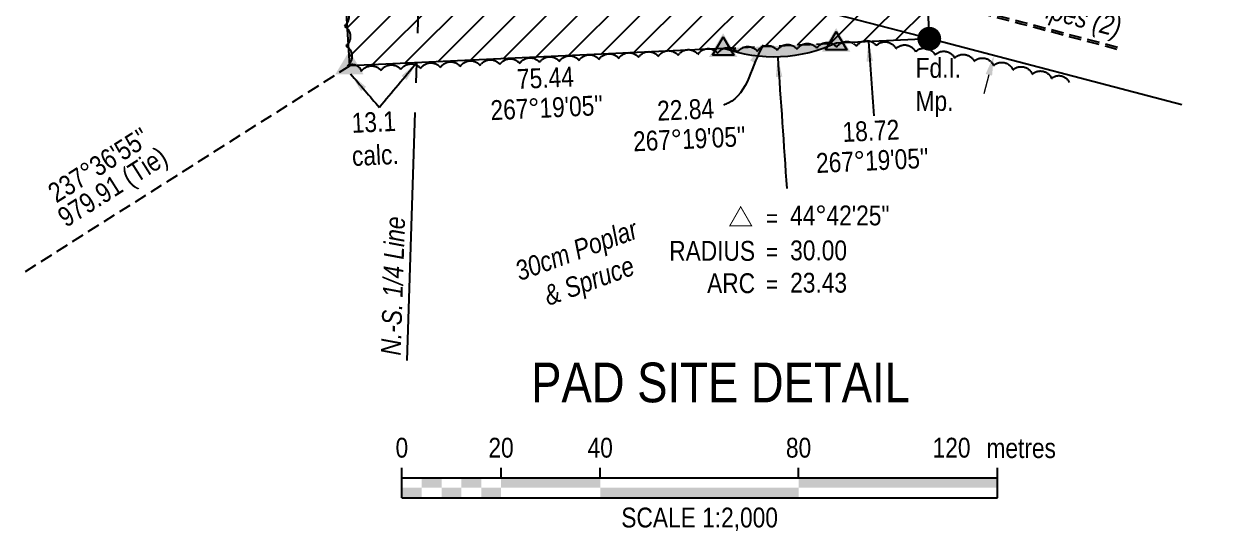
# Model space of a CAD drawing. Extents: x 354637 to 357387, y 6096975 to 6099235.
# Drawn here: x 356715 to 357316, y 6098252 to 6098508 of the extents above; entities that cross this region are included whole.
import ezdxf
from ezdxf.enums import TextEntityAlignment as Align

# ---------------------------------------------------------------- set-up
doc = ezdxf.new("R2010")
doc.units = 0
doc.header["$LTSCALE"] = 5
doc.header["$PDSIZE"] = 0.5
for name, pattern in [('0', [1, 1, 0]), ('foc-QUARTERLINE', [33, 25, -3, 2, -3]), ('foc-TIELINE', [1.875, 1.25, -0.625]), ('foc-TRAV', [1.875, 1.25, -0.625]), ('UG_PIPE', [1.875, 1.25, -0.625])]:
    doc.linetypes.add(name, pattern=pattern)
doc.layers.get('Defpoints').update_dxf_attribs({"color": 9})
for name, color, linetype in [('AS-PIPE-UG', 44, 'UG_PIPE'), ('AS-PIPE-UG-T', 44, 'Continuous'), ('C-RW', 13, 'Continuous'), ('DETAIL-T', 7, 'Continuous'), ('L-2', 7, 'Continuous'), ('L-BD', 7, 'Continuous'), ('L-MON', 1, 'Continuous'), ('L-SECQ', 8, 'foc-QUARTERLINE'), ('L-TIE', 7, 'foc-TIELINE'), ('P-PROPOSED', 10, 'Continuous'), ('P-PROPOSED-EXISTING-H', 59, 'Continuous'), ('P-PROPOSED-H', 21, 'Continuous'), ('P-TRAV', 4, 'foc-TRAV'), ('T-BUSH', 110, '0'), ('T-BUSH-T', 110, 'Continuous')]:
    doc.layers.add(name, color=color, linetype=linetype)
doc.layers.add('C-RW-T', color=13, linetype='Continuous', lineweight=9)
doc.styles.add('80', font='ARIALN.TTF', dxfattribs={"height": 10})
doc.styles.add('80CG', font='ARIALN.TTF', dxfattribs={"height": 10})
doc.styles.add('80L', font='ARIALN.TTF', dxfattribs={"height": 10})
doc.dimstyles.new('Compass 5 000', dxfattribs={"dimscale": 5, "dimtxt": 9, "dimasz": 2, "dimexe": 0.2, "dimexo": 0.0625, "dimgap": 0.5, "dimtad": 0, "dimtih": 1, "dimtoh": 1, "dimzin": 0, "dimdsep": 46, "dimtxsty": '80CG', "dimcen": 0.1, "dimse1": 1, "dimse2": 1, "dimclrd": 256, "dimclrt": 256, "dimaunit": 1, "dimadec": 4, "dimazin": 0, "dimtfac": 0.06, "dimtofl": 0, "dimtmove": 0, "dimatfit": 1, "dimfxl": 0.2, "dimtolj": 1, "dimtzin": 0, "dimlwd": -1, "dimarcsym": 0})

# ---------------------------------------------------------------- blocks, each defined once
blk = doc.blocks.new('fdia')
at = {"color": 255, "const_width": 1}
blk.add_lwpolyline([(-0.5, 0, 1), (0.5, 0, 1)], format="xyb", close=True, dxfattribs=at)
blk = doc.blocks.new('Fdiaa')
blk.add_blockref('fdia', (0, 0))
blk = doc.blocks.new('fdib')
at = {"color": 1, "const_width": 1.6}
blk.add_lwpolyline([(-0.4, 0, 1), (0.4, 0, 1)], format="xyb", close=True, dxfattribs=at)
at = {"color": 1}
blk.add_circle((0, 0), 0.8, dxfattribs=at)
blk = doc.blocks.new('Fdibb')
blk.add_blockref('fdib', (0, 0))
blk = doc.blocks.new('fdicc')
for name in ['Fdibb', 'Fdiaa']:
    blk.add_blockref(name, (0, 0))
blk = doc.blocks.new('FDI')
blk.add_blockref('fdicc', (0, 0))
blk = doc.blocks.new('STRIA')
blk.add_hatch(color=255).paths.add_polyline_path([(-0.04, 1.52), (-1.47, -0.87), (1.39, -0.87)])
blk = doc.blocks.new('STRIAA')
blk.add_blockref('STRIA', (0, 0))
blk = doc.blocks.new('STRIB')
at = {"color": 1}
blk.add_solid([(-1.12, -0.67), (-0.04, 1.13), (1.04, -0.67)], dxfattribs=at)
blk = doc.blocks.new('STRIBB')
blk.add_blockref('STRIB', (0, 0))
blk = doc.blocks.new('STRICC')
for name in ['STRIAA', 'STRIBB']:
    blk.add_blockref(name, (0, 0))
blk = doc.blocks.new('fdspike')
blk.add_blockref('STRICC', (0, 0))
blk = doc.blocks.new('TRIA')
blk.add_hatch(color=255).paths.add_polyline_path([(-0.04, 1.52), (-1.47, -0.87), (1.39, -0.87)])
blk = doc.blocks.new('TRIAA')
blk.add_blockref('TRIA', (0, 0))
blk = doc.blocks.new('TRIB')
at = {"color": 1}
blk.add_lwpolyline([(-1.12, -0.67), (-0.04, 1.13), (1.04, -0.67)], close=True, dxfattribs=at)
blk = doc.blocks.new('TRIBB')
blk.add_blockref('TRIB', (0, 0))
blk = doc.blocks.new('TRICC')
for name in ['TRIAA', 'TRIBB']:
    blk.add_blockref(name, (0, 0))
blk = doc.blocks.new('plspike')
blk.add_blockref('TRICC', (0, 0))
blk = doc.blocks.new('*D43')
at = {"layer": 'C-RW-T', "transparency": 16777216}
for p, q in [((357219.19, 6098549.48), (357228.18, 6098583.66)), ((357228.18, 6098583.66), (357238.18, 6098583.66)), ((357201.41, 6098481.85), (357198.87, 6098472.18))]:
    blk.add_line(p, q, dxfattribs=at)
for points in [[(357217.58, 6098549.9), (357220.81, 6098549.05), (357216.65, 6098539.81)], [(357199.8, 6098482.28), (357203.02, 6098481.43), (357203.95, 6098491.53)]]:
    blk.add_solid(points, dxfattribs=at)
at = {"layer": 'Defpoints', "color": 0, "transparency": 16777216}
for p in [(357274.47, 6098524.6), (357203.95, 6098491.53), (357261.78, 6098476.32)]:
    blk.add_point(p, dxfattribs=at)
at = {"layer": 'C-RW-T', "transparency": 16777216, "insert": (357277.72, 6098583.66), "char_height": 10, "attachment_point": 5, "style": '80CG', "bg_fill": 3, "box_fill_scale": 1.1, "bg_fill_color": 256, "bg_fill_true_color": 13158600, "bg_fill_transparency": 0}
blk.add_mtext('\\A1;Sinopec\\P20.00 P/L R/W\\PPLA 220004', dxfattribs=at)
blk = doc.blocks.new('curve')
at = {"const_width": 0.1}
blk.add_lwpolyline([(-4.99, 5.39), (-6.08, 3.49), (-3.89, 3.49)], close=True, dxfattribs=at)
at = {"style": '80'}
for p in [(-2.44, 3.36), (-2.44, -0.04), (-2.44, -3.3)]:
    blk.add_text('=', height=1.8, dxfattribs=at).set_placement(p)
for s, p in [('RADIUS', (-3.54, -0.05)), ('ARC', (-3.54, -3.31))]:
    blk.add_text(s, height=2, dxfattribs=at).set_placement(p, align=Align.RIGHT)
for tag, p in [('DELTA', (0, 3.52)), ('CURVE_RADIUS', (0, 0)), ('ARC_LENGTH', (0, -3.26))]:
    blk.add_attdef(tag, p, '', height=2, dxfattribs=at)
blk = doc.blocks.new('*U49')
at = {"color": 0}
for p, q in [((-150, 0), (-150, 15)), ((-100, 10), (-100, 15)), ((-50, 10), (-50, 15)), ((50, 10), (50, 15)), ((150.24, 0), (150.24, 15)), ((-150, 10), (150.24, 10)), ((-150, 0), (150.24, 0))]:
    blk.add_line(p, q, dxfattribs=at)
for points in [[(-140, 10), (-130, 10), (-140, 5), (-130, 5)], [(-120, 10), (-110, 10), (-120, 5), (-110, 5)], [(-100, 10), (-50, 10), (-100, 5), (-50, 5)], [(50, 10), (150.24, 10), (50, 5), (150.24, 5)], [(-150, 5), (-140, 5), (-150, 0), (-140, 0)], [(-130, 5), (-120, 5), (-130, 0), (-120, 0)], [(-110, 5), (-100, 5), (-110, 0), (-100, 0)], [(-50, 5), (50, 5), (-50, 0), (50, 0)]]:
    blk.add_solid(points, dxfattribs=at)
at = {"color": 0, "style": '80'}
blk.add_text('metres', height=10, dxfattribs=at).set_placement((162.24, 20), align=Align.CENTER)
at = {"color": 0, "char_height": 10, "style": '80'}
for s, insert, attachment_point in [('0', (-150, 30.21), 2), ('20', (-100, 30.21), 2), ('40', (-50, 30.21), 2), ('80', (50, 30.21), 2), ('120', (136.7, 30.22), 3), ('SCALE 1:2,000', (0.12, -5), 2)]:
    blk.add_mtext(s, dxfattribs=dict(at, insert=insert, attachment_point=attachment_point))
blk = doc.blocks.new('*U48')
at = {"layer": 'L-2'}
blk.add_blockref('*U49', (-10.66, -57.95), dxfattribs=at)
at = {"layer": 'DETAIL-T', "color": 3, "insert": (0, 0), "char_height": 20, "width": 217.1081, "attachment_point": 5, "style": '80CG'}
blk.add_mtext('PAD SITE DETAIL', dxfattribs=at)

msp = doc.modelspace()

# ---------------------------------------------------------------- hatches: boundary and pattern name
at = {"layer": 'P-PROPOSED-EXISTING-H'}
h = msp.add_hatch(dxfattribs=at)
h.set_pattern_fill('ANSI31', color=256, scale=3.499127, style=0)
h.set_pattern_definition([(45, (-3482.469, 3893.017), (-7.855764154, 7.855764154), [])])
h.paths.add_polyline_path([(357164.029, 6098653.67), (357207.464, 6098703.653), (357244.974, 6098854.14), (356857.186, 6098836.18), (356879.284, 6098486.358), (357067.632, 6098495.181), (357124.584, 6098497.821), (357171.376, 6098500.04)])
at = {"layer": 'P-PROPOSED-H'}
h = msp.add_hatch(color=256, dxfattribs=at)
h.dxf.hatch_style = 1
edge = h.paths.add_edge_path(flags=17)
edge.add_line((357124.584, 6098497.821), (357067.661, 6098495.17))
edge.add_arc((357092.896, 6098565.785), 74.989, 250.335126, 294.996828)

# ---------------------------------------------------------------- linework, layer by layer
at = {"layer": 'AS-PIPE-UG', "flags": 128}
for points in [[(357265.991, 6098494.673), (357217.739, 6098507.415), (357172.274, 6098519.288), (357153.826, 6098524.85), (357116.436, 6098534.53), (357110.124, 6098536.87), (357106.701, 6098543.198), (357106.149, 6098554.22), (357106.271, 6098585.678), (357104.656, 6098625.4), (357104.654, 6098625.41), (357102.716, 6098638.913)], [(357266.251, 6098495.656), (357217.997, 6098508.399), (357172.549, 6098520.267), (357154.1, 6098525.83), (357116.741, 6098535.502), (357110.836, 6098537.691), (357107.705, 6098543.479), (357107.166, 6098554.244), (357107.288, 6098585.697), (357105.668, 6098625.546), (357105.653, 6098625.607), (357103.958, 6098637.416)]]:
    msp.add_lwpolyline(points, dxfattribs=at)
at = {"layer": 'C-RW'}
msp.add_lwpolyline([(357298.593, 6098466.637), (357171.848, 6098499.968), (357094.298, 6098520.218)], dxfattribs=at)
at = {"layer": 'L-SECQ', "flags": 128}
msp.add_lwpolyline([(356908.214, 6098337.864), (356929.203, 6098991.414)], dxfattribs=at)
at = {"layer": 'L-TIE', "flags": 128}
msp.add_lwpolyline([(356879.284, 6098486.358), (356715, 6098382.164)], dxfattribs=at)
at = {"layer": 'P-PROPOSED', "flags": 128}
msp.add_lwpolyline([(357067.632, 6098495.181), (356879.284, 6098486.358), (356857.186, 6098836.18), (357244.974, 6098854.14), (357207.464, 6098703.653), (357164.029, 6098653.67), (357171.376, 6098500.04), (357124.65, 6098497.852, -0.1977355)], format="xyb", close=True, dxfattribs=at)
at = {"layer": 'P-TRAV', "flags": 128}
msp.add_lwpolyline([(357067.661, 6098495.17), (357124.626, 6098497.823)], dxfattribs=at)
at = {"layer": 'T-BUSH', "flags": 128}
msp.add_lwpolyline([(356807.799, 6098837.848, -0.5205671), (356817.791, 6098838.183, -0.5205671), (356827.783, 6098838.519, -0.5205671), (356837.775, 6098838.854, -0.5205671), (356847.767, 6098839.19, -0.5205671), (356854.115, 6098835.525, -0.5205671), (356854.71, 6098825.545, -0.5205671), (356855.306, 6098815.565, -0.5205671), (356855.901, 6098805.585, -0.5205671), (356856.497, 6098795.606, -0.5205671), (356857.092, 6098785.626, -0.5205671), (356857.687, 6098775.646, -0.5205671), (356858.283, 6098765.666, -0.5205671), (356858.878, 6098755.687, -0.5205671), (356859.474, 6098745.707, -0.5205671), (356860.069, 6098735.727, -0.5205671), (356860.665, 6098725.747, -0.5205671), (356861.26, 6098715.768, -0.5205671), (356861.856, 6098705.788, -0.5205671), (356862.451, 6098695.808, -0.5205671), (356863.046, 6098685.828, -0.5205671), (356863.642, 6098675.849, -0.5205671), (356864.237, 6098665.869, -0.5205671), (356864.848, 6098655.89, -0.5205671), (356865.628, 6098645.923, -0.5205671), (356866.408, 6098635.956, -0.5205671), (356867.189, 6098625.989, -0.5205671), (356867.969, 6098616.022, -0.5205671), (356868.749, 6098606.055, -0.5205671), (356869.529, 6098596.088, -0.5205671), (356870.309, 6098586.121, -0.5205671), (356871.09, 6098576.154, -0.5205671), (356871.87, 6098566.187, -0.5205671), (356872.65, 6098556.22, -0.5205671), (356873.43, 6098546.253, -0.5205671), (356874.21, 6098536.286, -0.5205671), (356874.991, 6098526.319, -0.5205671), (356875.771, 6098516.352, -0.5205671), (356876.551, 6098506.385, -0.5205671), (356877.331, 6098496.418, -0.5205671), (356878.111, 6098486.451, -0.5205671), (356885.058, 6098483.503, -0.5205671), (356895.042, 6098484.014, -0.5205671), (356905.027, 6098484.525, -0.5205671), (356915.011, 6098485.036, -0.5205671), (356924.995, 6098485.547, -0.5205671), (356934.98, 6098486.058, -0.5205671), (356944.964, 6098486.569, -0.5205671), (356954.949, 6098487.08, -0.5205671), (356964.933, 6098487.591, -0.5205671), (356974.918, 6098488.102, -0.5205671), (356984.902, 6098488.613, -0.5205671), (356994.887, 6098489.124, -0.5205671), (357004.871, 6098489.635, -0.5205671), (357014.855, 6098490.146, -0.5205671), (357024.84, 6098490.657, -0.5205671), (357034.824, 6098491.168, -0.5205671), (357044.809, 6098491.679, -0.5205671), (357054.793, 6098492.19, -0.5205671), (357064.778, 6098492.701, -0.5205671), (357074.762, 6098493.211, -0.5205671), (357084.747, 6098493.722, -0.5205671), (357094.731, 6098494.233, -0.5205671), (357104.715, 6098494.744, -0.5205671), (357114.7, 6098495.255, -0.5205671), (357124.684, 6098495.766, -0.5205671), (357134.669, 6098496.277, -0.5205671), (357144.645, 6098496.637, -0.5205671), (357154.516, 6098495.05, -0.5205671), (357164.386, 6098493.462, -0.5205671), (357174.257, 6098491.875, -0.5205671), (357184.128, 6098490.287, -0.5205671), (357193.998, 6098488.7, -0.5205671), (357203.757, 6098486.53, -0.5205671), (357213.515, 6098484.352, -0.5205671), (357223.272, 6098482.175, -0.5205671), (357233.03, 6098479.997, -0.5205671), (357241.84, 6098478.031, -0.5205671)], format="xyb", dxfattribs=at)

# ---------------------------------------------------------------- block references
at = {"xscale": 0.99975057, "yscale": 0.99975057, "zscale": 0.99975057}
msp.add_blockref('*U48', (357066.153, 6098326.669), dxfattribs=at)
at = {"layer": 'L-BD', "xscale": 4.99875285, "yscale": 4.99875285, "zscale": 4.99875285}
msp.add_blockref('curve', (357101.256, 6098388.377), dxfattribs=at).add_auto_attribs({'DELTA': '44%%d42\'25"', 'CURVE_RADIUS': '30.00', 'ARC_LENGTH': '23.43'})
at = {"layer": 'L-MON', "xscale": 4.99875285, "yscale": 4.99875285, "zscale": 4.99875285}
for name, p in [('plspike', (357124.626, 6098497.823)), ('FDI', (357171.376, 6098500.04)), ('plspike', (357067.661, 6098495.17)), ('fdspike', (356879.284, 6098486.358))]:
    msp.add_blockref(name, p, dxfattribs=at)

# ---------------------------------------------------------------- texts
at = {"layer": 'AS-PIPE-UG-T', "insert": (357184.161, 6098532.753), "char_height": 9.99751, "attachment_point": 1, "rotation": 345.20706, "style": '80L'}
msp.add_mtext_dynamic_manual_height_columns('\\pi5.7429;{\\fArial Narrow|b0|i1|c0|p34;Buried Pipes (2)}', width=92.4411, gutter_width=50, heights=[0], dxfattribs=at)
at = {"layer": 'L-BD', "style": '80L'}
for s, height, rotation, p in [('75.44', 9.9975, 2.6819, (356977.863, 6098480.267)), ("267°19'05''", 9.99751, 2.6819, (356978.564, 6098465.287)), ('22.84', 9.9975, 2.6819, (357048.557, 6098464.331)), ("237°36'55''", 9.99751, 32.3842, (356752.71, 6098436.404)), ("267°19'05''", 9.99751, 2.6819, (357050.432, 6098449.58)), ('18.72', 9.9975, 2.6819, (357141.953, 6098453.636)), ('979.91 (Tie)', 9.99751, 32.3842, (356760.34, 6098424.374)), ("267°19'05''", 9.99751, 2.6819, (357142.655, 6098438.656))]:
    msp.add_text(s, height=height, rotation=rotation, dxfattribs=at).set_placement(p, align=Align.MIDDLE)
at = {"layer": 'L-BD', "insert": (356891.134, 6098463.06), "char_height": 9.9975, "width": 22.67279, "attachment_point": 2, "rotation": 2.6819, "style": '80L'}
msp.add_mtext('13.1 \\Pcalc.', dxfattribs=at)
at = {"layer": 'L-MON', "insert": (357164.471, 6098490.341), "char_height": 9.9975, "attachment_point": 1, "style": '80L'}
msp.add_mtext_dynamic_manual_height_columns('Fd.I.\\PMp.', width=30.64212, gutter_width=50, heights=[0], dxfattribs=at)
at = {"layer": 'L-SECQ', "insert": (356894.931, 6098340.615), "char_height": 9.99751, "attachment_point": 1, "rotation": 88.16058, "style": '80L'}
msp.add_mtext_dynamic_manual_height_columns('{\\fArial Narrow|b0|i1|c0|p34;N.-S. 1/4 Line}', width=69.86126, gutter_width=50, heights=[0], dxfattribs=at)
at = {"layer": 'T-BUSH-T', "insert": (356959.659, 6098386.563), "char_height": 10, "attachment_point": 1, "rotation": 20, "style": '80L'}
msp.add_mtext_dynamic_manual_height_columns('\\pi1.9896;{\\fArial Narrow|b0|i1|c0|p34;30cm Poplar \\P\\pi11.362;& Spruce}', width=68.65858, gutter_width=50.012, heights=[0], dxfattribs=at)

# ---------------------------------------------------------------- leaders
at = {"layer": 'L-BD', "path_type": 1}
for points in [[(357140.666, 6098498.602), (357143.39, 6098461.12)], [(357087.663, 6098496.875), (357069.978, 6098467.584), (357067.621, 6098466.593)], [(356913.034, 6098487.938), (356894.194, 6098465.444)], [(357094.978, 6098490.826), (357099.541, 6098424.536)], [(356879.721, 6098482.265), (356894.194, 6098465.444)]]:
    msp.add_leader(points, dimstyle='Compass 5 000', override={"dimgap": 0.5, "dimtad": 0}, dxfattribs=at)

# ---------------------------------------------------------------- next in the draw order: dimensions: what is measured, and where the dimension line sits
at = {"layer": 'C-RW-T'}
dim = msp.add_linear_dim(base=(357203.953, 6098491.525), p1=(357274.473, 6098524.601), p2=(357261.776, 6098476.319), angle=255.266307, text='Sinopec\\P20.00 P/L R/W\\PPLA 220004', dimstyle='Compass 5 000', override={"dimtfill": 1}, dxfattribs=at)
dim.commit()
dim.dimension.update_dxf_attribs({"geometry": '*D43', "text_midpoint": (357277.723, 6098583.663), "dimtype": 161})

doc.saveas('drawing.dxf')
